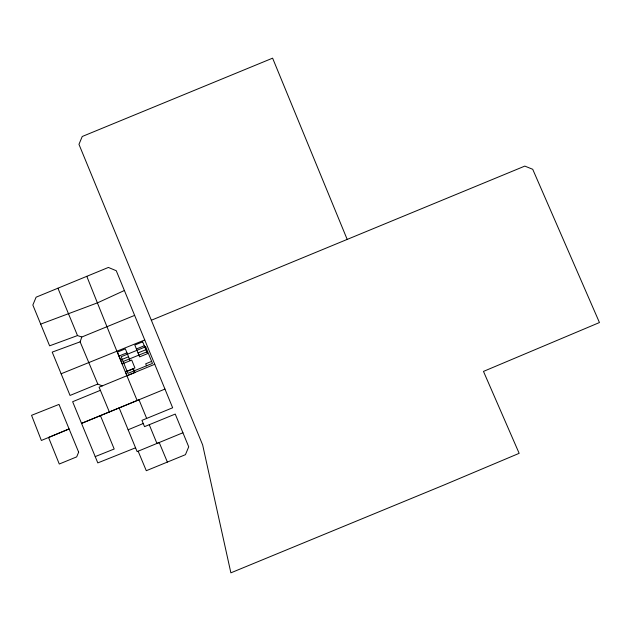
<?xml version="1.0" encoding="UTF-8"?>
<svg xmlns="http://www.w3.org/2000/svg" width="631" height="631" viewBox="0 0 631 631"><rect width="100%" height="100%" fill="white"/><g stroke="black" fill="none" stroke-linecap="round" stroke-linejoin="round"><path stroke-width="0.95" d="M102.246 385.927L97.789 384.034L80.121 341.844L81.793 337.025L134.632 315.382M124.386 290.497L97.671 302.77L40.692 324.113L32.844 305.033L36.109 297.185L108.39 267.441L116.254 270.723L172.649 407.776L141.951 420.356L144.523 426.651L175.237 414.07L188.716 446.819L185.435 454.683L146.289 470.71L138.142 451.189M154.753 364.276L99.083 387.182L109.344 411.948M128.132 429.766L143.245 423.504M151.345 320.248L524.826 166.095L532.722 169.289L599.45 322.544L483.48 371.407L519.155 453.334L443.64 485.16L230.875 572.838L202.654 444.942L78.962 144.341L82.235 136.493L272.608 58.162L347.113 239.22M97.789 384.034L70.049 395.44L52.207 352.122L80.121 341.844M100.392 390.329L72.636 401.718L81.533 423.385L138.994 399.762L146.668 418.448M164.959 389.075L81.533 423.385L97.805 462.902L135.555 447.805M182.935 432.756L156.945 443.451L149.255 424.726M144.744 339.959L61.128 373.773M119.062 356.026L126.941 352.824M136.406 348.982L144.286 345.772M120.663 359.97L128.543 356.767M138.008 352.918L145.887 349.716M123.108 361.516L147.63 351.546M127.115 371.367L133.07 368.946L133.882 370.949M151.629 361.397L145.682 363.819L146.495 365.822M95.218 456.599L114.195 449.012L100.424 415.624M81.793 337.025L77.503 335.566L49.62 345.827L40.692 324.113M167.381 462.081L159.209 442.512L137.116 451.615L119.149 407.91M77.503 335.566L57.926 288.201M86.794 276.323C103.318 317.827 119.993 359.252 137.148 400.511M130.152 360.711L125.34 348.88L117.461 352.09L122.264 363.913L131.713 360.072L134.916 367.952L125.466 371.793L127.076 375.737L134.955 372.535L133.354 368.591M78.654 452.175L76.682 456.876L59.275 464.022L48.555 437.488L69.094 428.946L58.998 404.408L31.55 415.332L41.37 440.47L69.094 428.946L78.654 452.175M142.685 341.836L134.805 345.039L139.609 356.862L147.488 353.66L142.685 341.836M145.69 346.774L121.168 356.744L127.927 373.371L152.45 363.409L145.69 346.774"/></g></svg>
